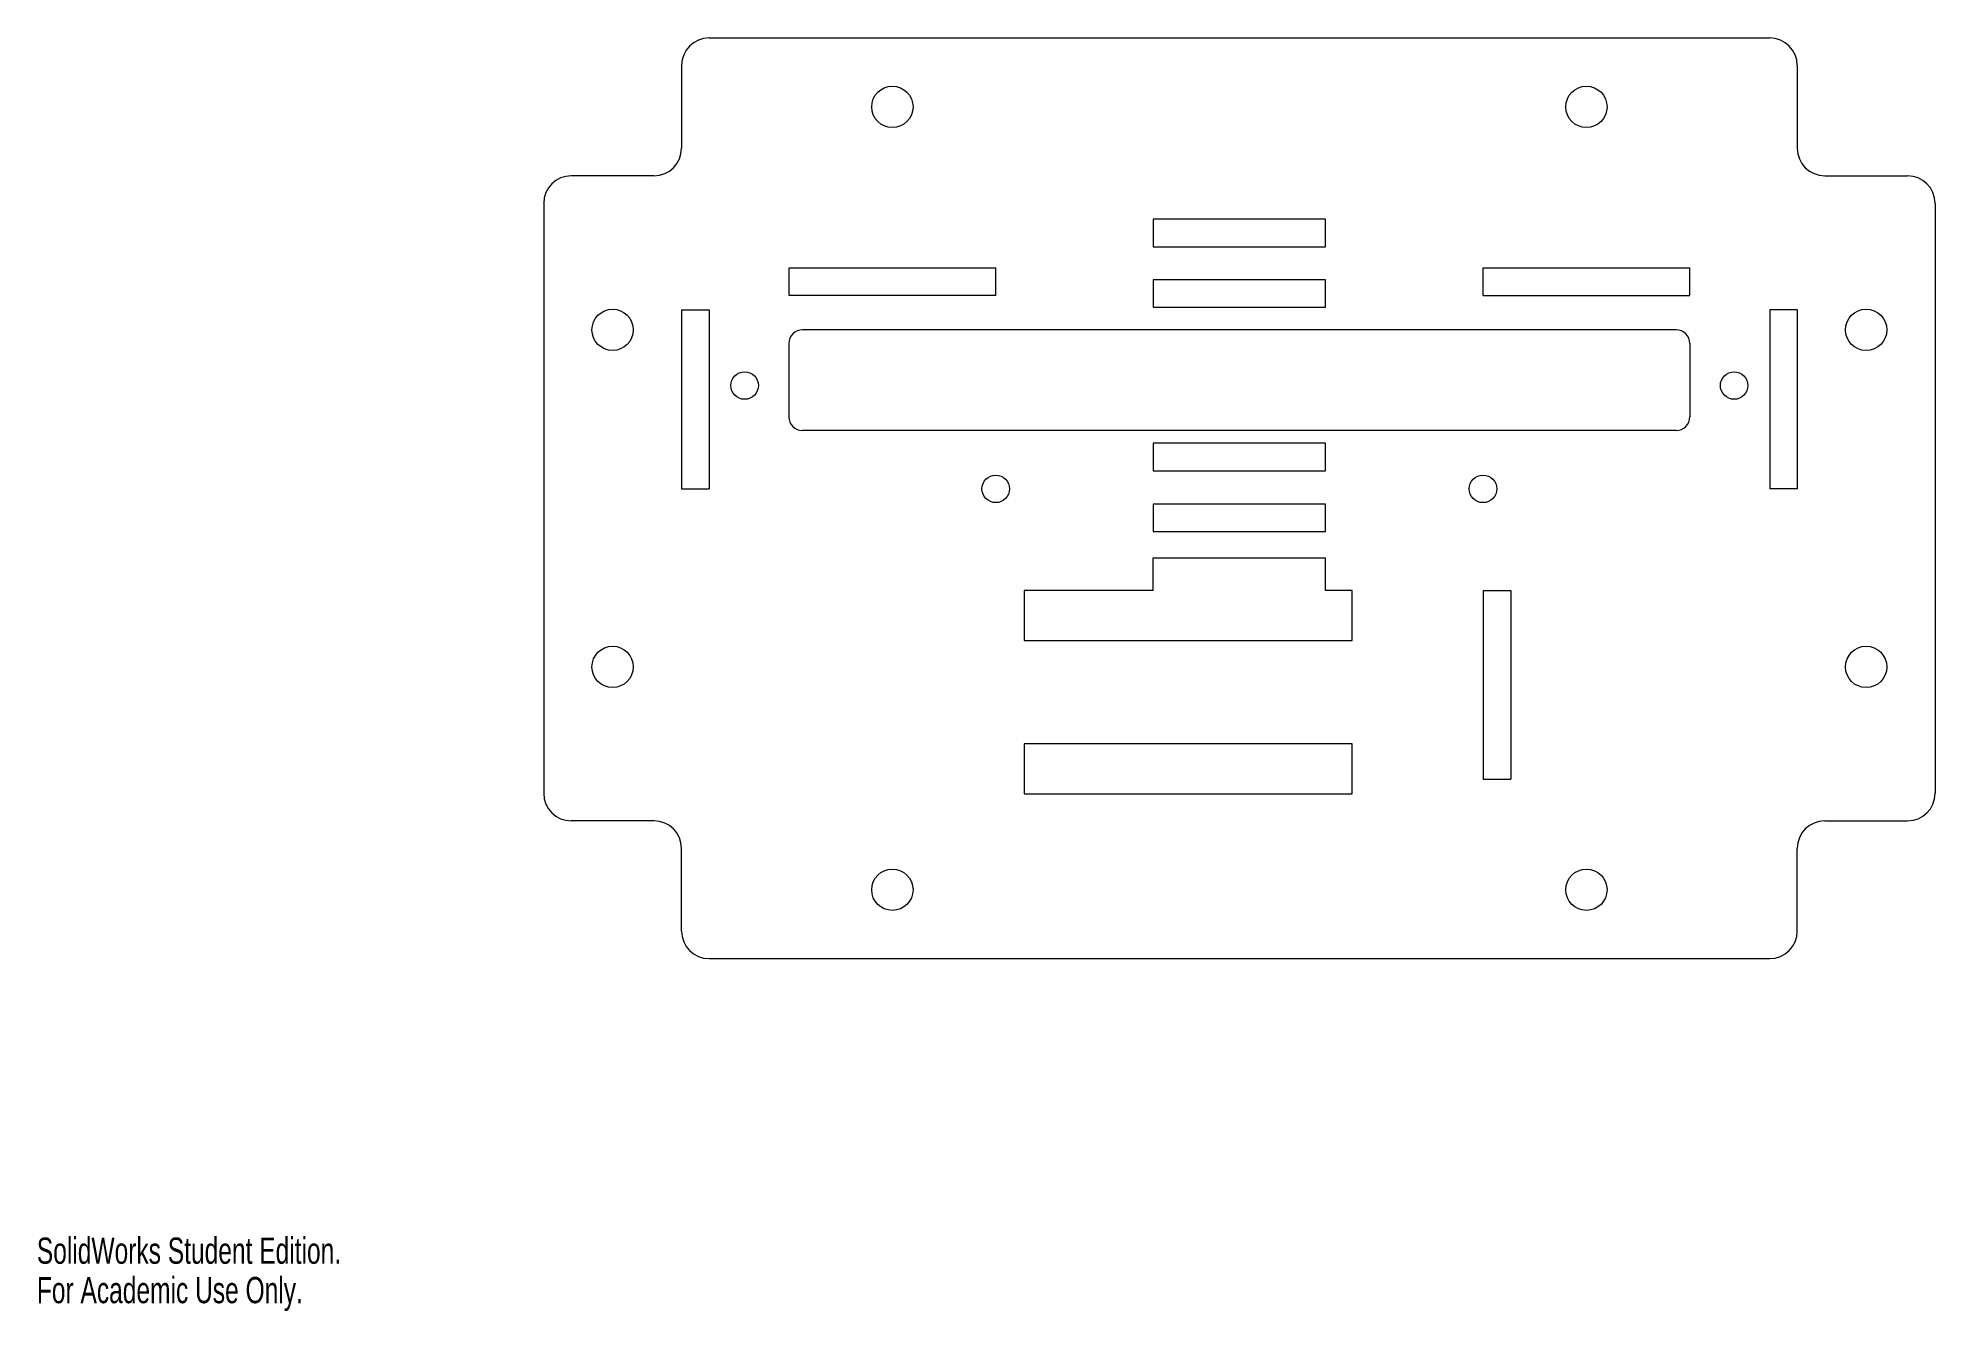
# Model space of a CAD drawing. Header units: inches. Extents: x 0 to 13.8, y 0 to 9.2.
import ezdxf

# ---------------------------------------------------------------- set-up
doc = ezdxf.new("R2010")
doc.units = ezdxf.units.IN
doc.header["$MEASUREMENT"] = 0
doc.styles.add('SLDTEXTSTYLE0', font='TXT', dxfattribs={"width": 0.7})

msp = doc.modelspace()

# ---------------------------------------------------------------- linework, layer by layer
at = {"color": 7, "linetype": 'Continuous', "lineweight": 15}
for p, q in [((4.878, 9.236), (12.574, 9.236)), ((4.678, 9.036), (4.678, 8.436)), ((12.774, 9.036), (12.774, 8.436)), ((4.478, 8.236), (3.878, 8.236)), ((12.974, 8.236), (13.574, 8.236)), ((3.678, 8.036), (3.678, 3.755)), ((13.774, 8.036), (13.774, 3.755)), ((9.351, 7.921), (8.101, 7.921)), ((8.101, 7.921), (8.101, 7.721)), ((9.351, 7.721), (9.351, 7.921)), ((8.101, 7.721), (9.351, 7.721)), ((5.458, 7.567), (6.958, 7.567)), ((5.458, 7.367), (5.458, 7.567)), ((6.958, 7.367), (6.958, 7.567)), ((8.101, 7.482), (8.101, 7.282)), ((9.351, 7.482), (8.101, 7.482)), ((9.351, 7.282), (9.351, 7.482)), ((10.494, 7.567), (11.994, 7.567)), ((10.494, 7.367), (10.494, 7.567)), ((11.994, 7.367), (11.994, 7.567)), ((6.958, 7.367), (5.458, 7.367)), ((10.494, 7.367), (11.994, 7.367)), ((4.678, 7.264), (4.878, 7.264)), ((4.678, 7.264), (4.678, 5.964)), ((4.878, 7.264), (4.878, 5.964)), ((8.101, 7.282), (9.351, 7.282)), ((12.574, 7.264), (12.574, 5.964)), ((12.774, 7.264), (12.574, 7.264)), ((12.774, 7.264), (12.774, 5.964)), ((11.895, 7.118), (5.557, 7.118)), ((5.457, 7.018), (5.457, 6.487)), ((11.995, 7.018), (11.995, 6.487)), ((11.895, 6.387), (5.557, 6.387)), ((9.351, 6.296), (8.101, 6.296)), ((8.101, 6.296), (8.101, 6.096)), ((9.351, 6.096), (9.351, 6.296)), ((8.101, 6.096), (9.351, 6.096)), ((4.678, 5.964), (4.878, 5.964)), ((12.774, 5.964), (12.574, 5.964)), ((9.351, 5.854), (8.101, 5.854)), ((8.101, 5.854), (8.101, 5.654)), ((9.351, 5.654), (9.351, 5.854)), ((8.101, 5.654), (9.351, 5.654)), ((8.101, 5.464), (9.351, 5.464)), ((8.101, 5.226), (8.101, 5.464)), ((9.351, 5.226), (9.351, 5.464)), ((8.101, 5.226), (7.165, 5.226)), ((7.165, 5.226), (7.165, 4.863)), ((9.545, 5.226), (9.351, 5.226)), ((9.545, 4.863), (9.545, 5.226)), ((10.496, 5.226), (10.496, 3.857)), ((10.496, 5.226), (10.696, 5.226)), ((10.696, 5.226), (10.696, 3.857)), ((7.165, 4.863), (9.545, 4.863)), ((9.545, 4.115), (7.165, 4.115)), ((7.165, 4.115), (7.165, 3.752)), ((9.545, 3.752), (9.545, 4.115)), ((10.496, 3.857), (10.696, 3.857)), ((7.165, 3.752), (9.545, 3.752)), ((4.478, 3.555), (3.878, 3.555)), ((12.974, 3.555), (13.574, 3.555)), ((4.678, 2.755), (4.678, 3.355)), ((12.774, 2.755), (12.774, 3.355)), ((4.878, 2.555), (12.574, 2.555))]:
    msp.add_line(p, q, dxfattribs=at)
for centre, radius in [((6.208, 8.736), 0.15), ((11.244, 8.736), 0.15), ((4.178, 7.118), 0.15), ((13.274, 7.118), 0.15), ((5.136, 6.714), 0.1), ((12.316, 6.714), 0.1), ((6.958, 5.964), 0.1), ((10.494, 5.964), 0.1), ((4.178, 4.672), 0.15), ((13.274, 4.672), 0.15), ((6.208, 3.055), 0.15), ((11.244, 3.055), 0.15)]:
    msp.add_circle(centre, radius, dxfattribs=at)
for centre, radius, start, end in [((4.878, 9.036), 0.2, 90, 180), ((12.574, 9.036), 0.2, 0, 90), ((4.478, 8.436), 0.2, 270, 0), ((12.974, 8.436), 0.2, 180, 270), ((3.878, 8.036), 0.2, 90, 180), ((13.574, 8.036), 0.2, 0, 90), ((5.557, 7.018), 0.1, 90, 180), ((11.895, 7.018), 0.1, 0, 90), ((5.557, 6.487), 0.1, 180, 270), ((11.895, 6.487), 0.1, 270, 0), ((3.878, 3.755), 0.2, 180, 270), ((13.574, 3.755), 0.2, 270, 0), ((4.478, 3.355), 0.2, 0, 90), ((12.974, 3.355), 0.2, 90, 180), ((4.878, 2.755), 0.2, 180, 270), ((12.574, 2.755), 0.2, 270, 0)]:
    msp.add_arc(centre, radius, start, end, dxfattribs=at)

# ---------------------------------------------------------------- texts
at = {"color": 7, "linetype": 'Continuous', "char_height": 0.1903, "attachment_point": 1, "style": 'SLDTEXTSTYLE0'}
for s, insert in [('SolidWorks Student Edition.', (0, 0.531)), ('For Academic Use Only.', (0, 0.245))]:
    msp.add_mtext(s, dxfattribs=dict(at, insert=insert))

doc.saveas('drawing.dxf')
